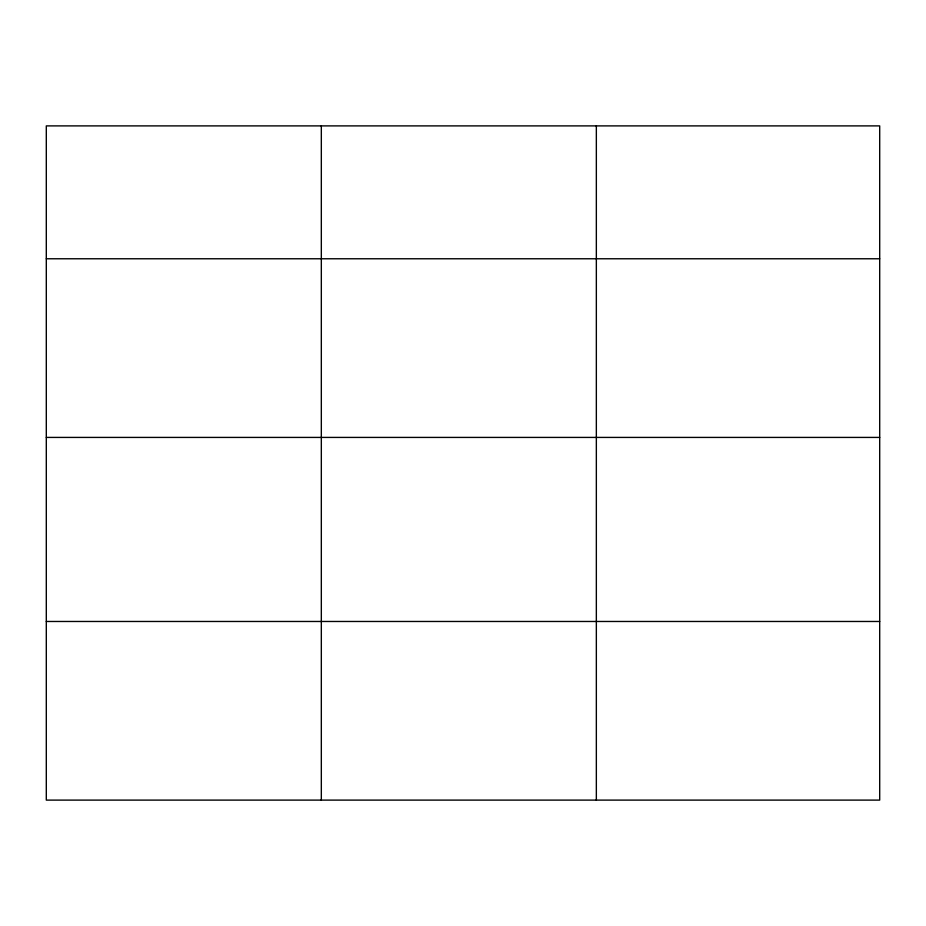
<?xml version="1.0" encoding="UTF-8"?>
<svg xmlns="http://www.w3.org/2000/svg" width="926" height="926" viewBox="0 0 926 926"><rect width="100%" height="100%" fill="white"/><g stroke="black" fill="none" stroke-linecap="round" stroke-linejoin="round"><path stroke-width="1.39" d="M879.7 437.419L879.7 125.89L46.3 125.89L46.3 800.11L879.7 800.11L879.7 437.419L46.3 437.419M46.3 258.771L879.7 258.771M46.3 621.473L879.7 621.473M596.344 125.89L596.344 800.11M321.322 125.89L321.322 800.11"/></g></svg>
